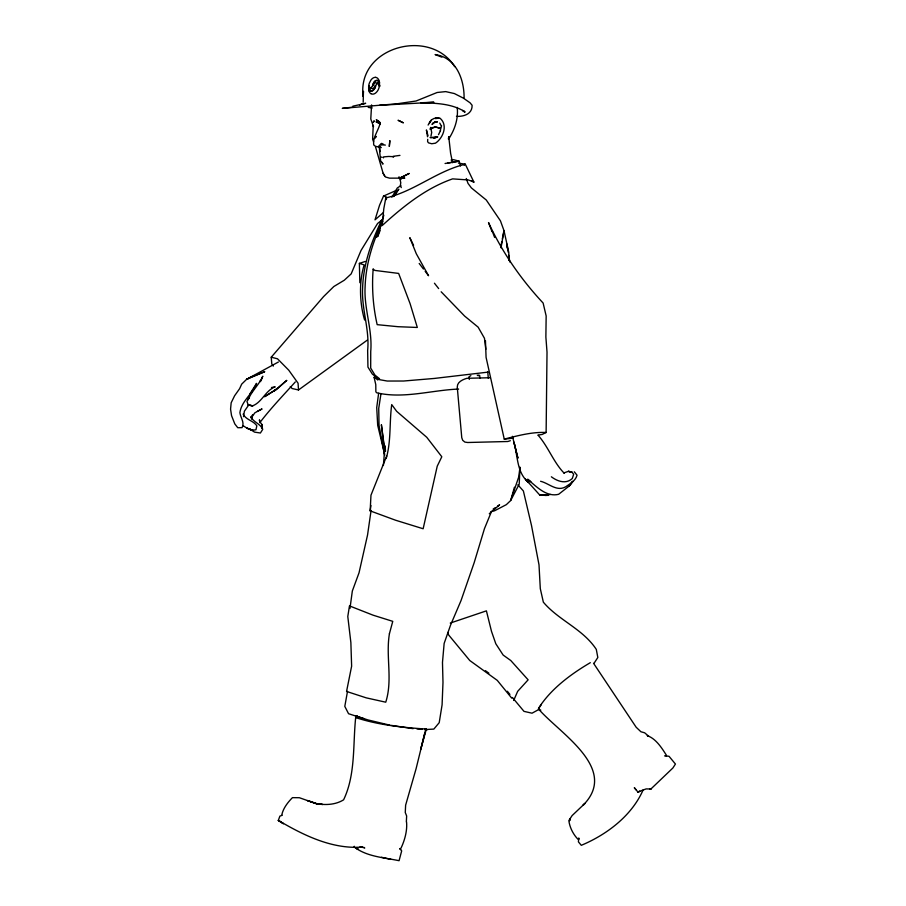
<?xml version="1.0" encoding="UTF-8"?>
<svg xmlns="http://www.w3.org/2000/svg" width="906" height="906" viewBox="0 0 906 906"><rect width="100%" height="100%" fill="white"/><g stroke="black" fill="none" stroke-linecap="round" stroke-linejoin="round"><path stroke-width="1.36" d="M537.915 435.061L542.116 434.472L546.125 432.49L547.02 352.14L545.876 337.043L546.159 315.956L543.124 303.046C520.916 279.241 502.117 252.185 488.527 222.57L492.015 231.619M262.355 428.527L262.208 424.789L262.355 428.527L262.208 424.789L259.739 421.618L259.456 419.84L259.807 422.672C270.52 408.617 283.318 395.209 295.322 381.936M378.629 393.317L376.715 407.598L377.7 425.344L384.62 454.2M386.364 199.603L386.443 197.066L383.532 196.058L379.523 205.322L375.005 219.841L383.215 212.695M457.224 107.429C458.447 119.094 454.687 129.739 448.572 139.162M380.882 394.325L378.731 408.368L379.025 425.356L384.654 455.401M427.711 139.298L427.609 141.63L428.493 142.854L431.72 143.748L435.492 143.182C443.215 137.961 448.198 125.051 439.999 118.188L435.333 118.493L439.025 118.12L438.085 117.769C434.472 117.678 430.565 119.479 429.342 123.114L431.199 120.181L428.096 125.062M386.194 458.504C391.29 440.826 389.274 422.513 391.72 404.597L396.681 411.335L426.749 437.281L441.811 456.749L437.236 466.171L423.147 528.753L395.582 520.225L370.158 510.871L370.973 495.208L386.669 456.012M357.462 716.046L355.764 716.714C352.762 744.279 355.82 774.37 343.589 799.839C336.013 804.528 326.964 805.162 318.334 803.973L322.57 804.483L316.387 803.543L307.417 800.553L318.266 804.358L299.365 797.722L292.434 797.654C287.915 802.263 283.408 807.959 281.936 814.324L282.344 815.23L279.886 816.125L278.335 820.406C303.748 835.423 332.615 849.59 362.83 847.019L360.112 846.623L364.744 848.005L364.065 847.416M383.385 465.48L384.993 445.82L385.526 451.347M371.585 104.903L370.781 118.992L373.487 126.546L373.238 125.368L372.615 139.264L373.578 141.789M441.573 125.753L440.225 130.747M252.502 414.755L251.97 419.285L250.781 416.737C253.34 422.207 260.26 423.6 262.763 429.319L260.396 433.011L254.518 432.117L250.316 429.387M369.127 86.614L368.674 86.081A5.357 3.352 -76.1 0 0 368.855 88.618L368.946 88.89A5.232 3.284 -76.1 0 0 370.067 90.532M406.352 821.787L406.647 815.978L405.265 812.546L405.628 805.185L416.103 768.662L425.786 729.126M378.38 146.376L379.252 147.225L380.599 160.713L382.978 164.122L382.094 162.401M349.976 608.458L352.332 591.006L359.036 572.785L367.553 534.97L371.086 510.406M448.391 139.026L448.742 136.659L450.622 153.352L452.592 162.74M370.158 510.871L370.95 505.514M666.306 756.306L666.454 755.321C661.776 747.914 655.887 738.583 647.212 735.638L648.594 736.159L644.642 732.795L640.916 731.754L636.159 727.235L593.543 663.283M243.51 416.681L244.405 411.199L248.391 405.458M379.354 86.285L377.813 82.808L375.514 85.742A5.583 3.511 -76.1 0 1 374.133 89.332L373.306 90.272A5.345 3.307 -73.2 0 1 369.784 90.623L369.603 90.453A5.504 3.454 -76.1 0 1 368.629 88.471L368.617 88.46A8.652 5.425 -76.1 0 0 368.833 89.932L369.082 90.849M347.508 691.357L344.801 706.374L348.55 713.713L363.861 718.651M500.712 247.247L501.799 241.698M502.354 238.924L503.985 230.6L500.44 220.838L486.262 200L471.38 187.904L468.006 183.386L466.284 178.505M501.029 247.836L503.985 230.6L508.787 252.389L508.945 260.486M430.984 135.991L431.698 132.514L430.678 127.44L430.124 129.207M424.767 733.124L420.758 749.183L426.375 729.058C402.944 727.575 378.708 725.049 356.228 717.756L355.764 716.714M514.415 487.235L510.701 500.497L506.363 504.631L494.563 510.791L491.097 511.471M354.257 846.283L354.02 847.099L358.459 849.364L355.662 848.061C368.221 856.804 384.314 857.62 399.07 860.7L401.686 850.87L399.954 848.594L400.588 849.545L400.101 848.684L400.984 848.209C404.722 840.292 407.406 830.689 406.545 821.935M377.621 236.443L383.816 215.198M380.124 123.397C378.346 130.623 372.57 137.678 373.736 144.949L375.446 146.296L381.188 147.587L378.957 145.934M252.117 415.752L251.347 417.734L254.846 412.83L262.049 408.934L257.417 411.279M261.075 380.554L262.785 376.205C259.082 384.71 251.687 391.098 248.119 399.625L249.49 396.907L246.953 401.483L248.267 405.016L252.672 405.82C262.117 402.185 265.651 390.305 275.186 386.839L271.494 387.508M377.723 236.523L380.192 230.328M491.369 511.799L484.461 528.651L474.155 562.739L461.041 600.553L450.531 625.197L444.144 643.441L442.479 662.433L442.989 682.433L442.083 704.857L439.206 722.682L433.838 729.092L424.699 729.568M513.691 700.463L517.654 691.357L528.13 679.828L510.78 660.519L503.147 655.061L495.797 643.747L491.494 631.346L486.409 610.859L450.271 623.068M458.595 389.059C431.641 390.124 403.249 399.15 376.658 392.751L375.865 391.811L375.775 384.608L374.144 377.519L374.835 376.024M643.124 789.93C631.731 815.853 606.771 834.641 581.29 845.321L578.402 841.844L578.787 837.993L578.866 839.273L577.892 839.183C573.192 834.347 569.67 827.371 568.855 820.598L572.094 815.604L585.016 803.339L582.909 805.434C619.33 769.069 560.837 734.2 539.059 709.613L538.979 707.643C551.199 688.639 571.131 673.939 590.316 662.682M364.62 320.022C359.909 304.371 358.617 282.513 364.189 264.903L359.376 263.386L359.852 282.683M438.481 134.688L440.554 130.521M391.856 197.27L397.326 187.938L400.848 185.662M249.931 393.861L256.568 383.363C252.468 394.11 241.46 401.064 239.897 412.694C240.509 417.7 244.937 422.66 242.049 427.643L237.757 427.723L234.79 423.895L231.551 415.65L230.566 409.138L231.166 402.785L234.597 395.775L239.592 388.719L241.676 384.155L246.602 379.331L278.391 362.015M594.268 662.932L597.824 657.496L596.295 649.387C582.841 628.866 558.708 620.406 543.351 602.173L540.304 588.651L539.002 564.823L531.516 525.548L523.385 490.995L517.858 484.767M538.345 709.013L541.403 704.438M393.634 196.568L398.81 189.15L394.201 195.741M372.638 85.73L370.339 88.675M375.594 77.361L375.254 77.35A8.313 5.232 -77.1 0 0 370.837 80.204L369.388 83.035A8.652 5.425 -76.1 0 0 368.81 85.209L370.305 88.969L371.664 87.723M572.717 481.72L569.047 486.148L558.628 494.291C546.386 497.417 536.216 486.352 527.62 479.217L530.848 481.664M273.318 366.092L271.777 363.895L271.234 357.224L323.601 296.579L333.816 286.534L344.303 280.214L351.166 273.895L361.041 250.441L377.564 223.51L381.958 220.022M374.574 138.233L376.307 136.421L374.382 138.414M464.189 165.311L465.31 164.213L473.883 182.072L468.357 179.966L452.604 178.878C425.627 188.267 403.091 206.568 382.207 225.537L383.782 208.799L385.809 197.916C414.178 191.517 436.941 170.928 465.31 164.213L458.459 163.148M381.777 143.318L380.192 144.745L382.83 144.269L383.532 144.371L380.294 144.53L385.344 145.096M489.297 513.736L499.58 504.835L497.417 506.25M383.498 157.859L383.634 156.874L388.765 156.444L393.782 156.693L393.193 157.044M367.1 340.271L298.504 389.965L292.128 388.527L290.271 386.624M493.113 509.093L495.265 507.666M433.079 122.786L432.003 124.462L435.945 121.574L434.869 122.004L437.122 121.721L434.461 122.027L437.258 122.072M539.5 709.115L532.037 713.192L523.996 711.369L512.456 697.541M359.512 105.255L363 103.443M396.284 190.43L383.532 196.058M430.35 129.082L435.31 126.965L440.191 128.233L435.31 126.965L432.117 127.712M550.327 494.438L546.114 495.503L539.591 494.857L525.423 479.138L528.798 482.513C516.567 473.204 517.87 455.548 513.872 442.06L517.938 458.198L512.434 436.307M563.849 472.932L568.39 471.335L572.116 472.298L573.668 474.291L572.275 478.527C565.933 484.427 557.394 481.369 551.369 476.794M470.86 375.639L469.07 376.681L469.308 379.41M510.338 440.712L507.802 441.505L467.677 442.502L464.903 442.094L462.728 440.339L461.766 437.711L457.258 387.134C457.122 381.958 462.683 379.557 466.918 378.3L490.429 377.723M359.376 263.386L365.299 261.438M485.446 340.588L486.08 357.349L504.246 439.104C517.858 435.684 532.003 431.822 546.125 432.49M352.796 106.206L365.696 103.318L362.762 103.93M352.06 107.236L342.287 108.369L397.055 103.794L416.137 100.985L437.145 92.491L445.729 91.608L454.37 93.556L463.317 98.097L470.055 102.797L472.105 105.255C472.411 114.077 463.725 116.738 456.465 116.342M445.073 163.488L459.104 161.155L460.463 166.013M447.621 163.057L459.104 161.155L453.634 159.716L451.097 160.034M399.954 155.39L393.091 156.33M487.734 372.162L434.155 378.459L403.612 381.018L387.224 381.041L377.383 379.286L374.144 377.519M513.249 438.164L504.246 439.104M379.512 105.289L433.929 102.253L420.86 102.752C435.888 103.182 451.811 103.499 464.959 111.789L462.626 110.441L464.789 112.299M379.41 85.979L380.146 85.979M416.975 728.956L422.128 729.364M664.562 755.876L669.013 756.272L675.434 764.041L672.898 767.982L650.916 788.99L646.137 788.911L637.858 791.957L634.302 787.676L636.08 789.817M368.21 107.406L372.151 107.973M391.347 725.389L413.113 728.65M380.656 157.021L382.241 157.282M540.576 481.279C548.843 483.215 556.59 491.89 565.582 486.862C570.078 483.691 575.514 480.916 577.054 475.197L574.302 471.811M381.449 857.269L391.041 859.375M389.988 725.185L367.825 719.896L355.786 715.853M271.234 357.224L277.474 358.776L288.72 370.146L298.063 383.215L298.504 389.965M401.29 177.214L404.778 178.131L389.512 178.154L385.424 176.964L383.125 173.273L375.492 146.829M478.47 375.084L479.67 375.424L479.92 378.153M539.059 709.613L540.803 710.145M424.903 728.922L427.281 729.772M441.868 57.157L435.095 54.553C456.16 57.463 464.393 79.49 464.087 98.358M379.739 123.465L376.024 121.778L380.033 123.59M371.109 93.68L371.415 93.839A8.188 5.085 -73.3 0 0 373.102 94.111L373.453 94.054A8.188 5.085 -73.3 0 0 375.605 93.012A8.448 5.255 -73.1 0 0 378.119 89.932L378.357 89.445A8.652 5.436 -76 0 0 379.365 86.263M471.482 180.713L473.883 182.072M242.865 425.571C246.749 427.96 251.121 431.415 255.968 429.738L256.84 425.786C253.329 420.588 245.854 419.84 243.125 414.099M370.067 90.532L370.248 90.645A5.062 3.137 -73.2 0 0 372.819 90.385L373.034 90.226A5.164 3.239 -76.1 0 0 373.657 89.637L374.201 88.89A5.323 3.352 -76.1 0 0 375.344 85.742L373.261 88.618A3.465 2.174 -76.1 0 1 371.72 88.346L371.279 87.723M477.202 375.061L478.345 375.82M485.435 670.689L488.866 673.158M564.313 473.328C553.679 462.57 548.413 447.032 538.277 435.424M379.546 378.742L374.982 375.141L370.69 368.074L370.735 351.449C372.626 329.625 363.872 308.753 365.107 286.908C365.786 263.952 372.842 241.608 382.706 221.007L376.466 237.361L381.653 220.158C371.619 241.313 363.317 264.042 362.627 287.666C361.335 308.878 369.75 329.252 367.643 350.497L367.938 367.089L372.4 374.144L377.021 377.745L377.621 379.954M378.629 121.404L379.988 122.548L376.273 119.728L379.036 121.54L380.214 124.088M398.606 177.112L401.041 179.535M511.731 698.141L497.269 680.372L469.761 660.508L448.64 634.947L447.655 632.445M507.36 691.267L509.908 694.404M434.45 283.216L438.651 288.572M441.165 291.789L464.608 316.058L478.142 327.168L484.472 338.289L485.797 349.286M419.195 263.453L423.453 269.037M425.152 271.268L428.561 275.73L416.296 253.748L409.818 237.678L413.566 245.288M439.75 123.08L441.381 126.013M383.125 173.273L384.586 175.957M401.29 187.587L400.361 185.571L400.769 182.627L399.444 177.134M260.237 380.713L260.645 381.641M454.665 66.67C430.225 27.169 356.873 46.75 363.113 96.353L363.442 91.313L363.193 102.197M492.218 231.03L494.619 237.406M428.04 135.787L426.409 129.943L427.541 136.761M506.85 243.929L508.232 252.264M508.685 255.05L509.829 262.004M384.563 448.481L381.381 424.733L384.631 451.415M379.58 146.138L380.112 151.574M487.722 371.562L488.323 378.312M506.964 245.288L507.179 248.029M368.742 85.776L368.753 86.081A5.187 3.397 90 0 0 368.923 87.406M370.928 93.703A8.448 5.255 -73.1 0 1 368.901 90.86M375.594 77.361A8.358 5.277 -77 0 1 378.515 79.434L378.731 79.807A8.494 5.357 -76.1 0 1 379.331 81.517L379.331 81.54A8.652 5.436 -76 0 1 379.557 83.035L379.546 83.012A5.572 3.499 -76 0 0 379.15 81.88L379.025 81.642A5.391 3.397 -76.1 0 0 375.05 81.008L374.835 81.212A5.391 3.397 -76.1 0 0 372.672 85.628M375.277 87.723A5.187 3.397 90 0 0 375.537 85.742A3.511 2.299 -90 0 1 375.129 87.27M373.159 269.105C371.709 287.768 373.023 306.421 377.168 324.654L398.062 326.704L417.315 327.462L410.112 303.703L398.64 273.419L374.846 270.418L373.159 269.105M519.976 467.337L519.217 484.144L510.701 500.497L518.696 477.043L519.976 467.337M389.829 140.758L389.32 146.376L389.829 140.758M389.421 633.724C385.582 656.635 392.932 679.647 385.752 702.195L366.262 697.858L346.556 691.448L351.63 666.182L350.871 642.569L347.791 616.51L349.467 605.899L373.068 615.174L392.762 621.346L389.421 633.724M379.489 85.402L377.859 82.514L376.885 83.748L376.432 83.126A3.465 2.186 -76.1 0 0 374.914 82.831L372.808 85.742A5.277 3.307 -76.2 0 1 374.891 81.415L375.107 81.246A5.13 3.228 -76.1 0 1 378.991 82.061A5.334 3.352 -76 0 1 379.489 85.402M570.304 818.594L569.568 820.7L570.35 818.605M373.838 121.393L373.215 122.367L374.291 120.86L373.838 121.393M572.66 481.414L569.047 486.148L572.66 481.414M286.681 380.441L277.644 388.504L264.575 396.726L276.726 389.059L274.314 390.905L286.681 380.441M409.116 173.488L400.916 177.599L409.116 173.488M251.234 377.032L246.602 379.331L264.767 371.675L251.234 377.032M436.726 137.214L433.532 137.78L437.757 136.908L430.067 137.531L435.197 137.882L436.726 137.214M639.749 791.368L637.858 791.957L639.749 791.368M252.672 405.82L248.267 405.016L252.672 405.82M650.916 788.99L649.953 789.013L650.916 788.99M548.13 495.378L539.591 494.857L548.13 495.378M571.176 471.935L568.39 471.335L572.116 472.298L571.176 471.935M252.876 430.259L247.304 428.289L252.876 430.259M400.463 121.404L398.051 120.272L403.385 122.831L400.463 121.404M283.351 823.656L278.335 820.406L283.351 823.656"/></g></svg>
